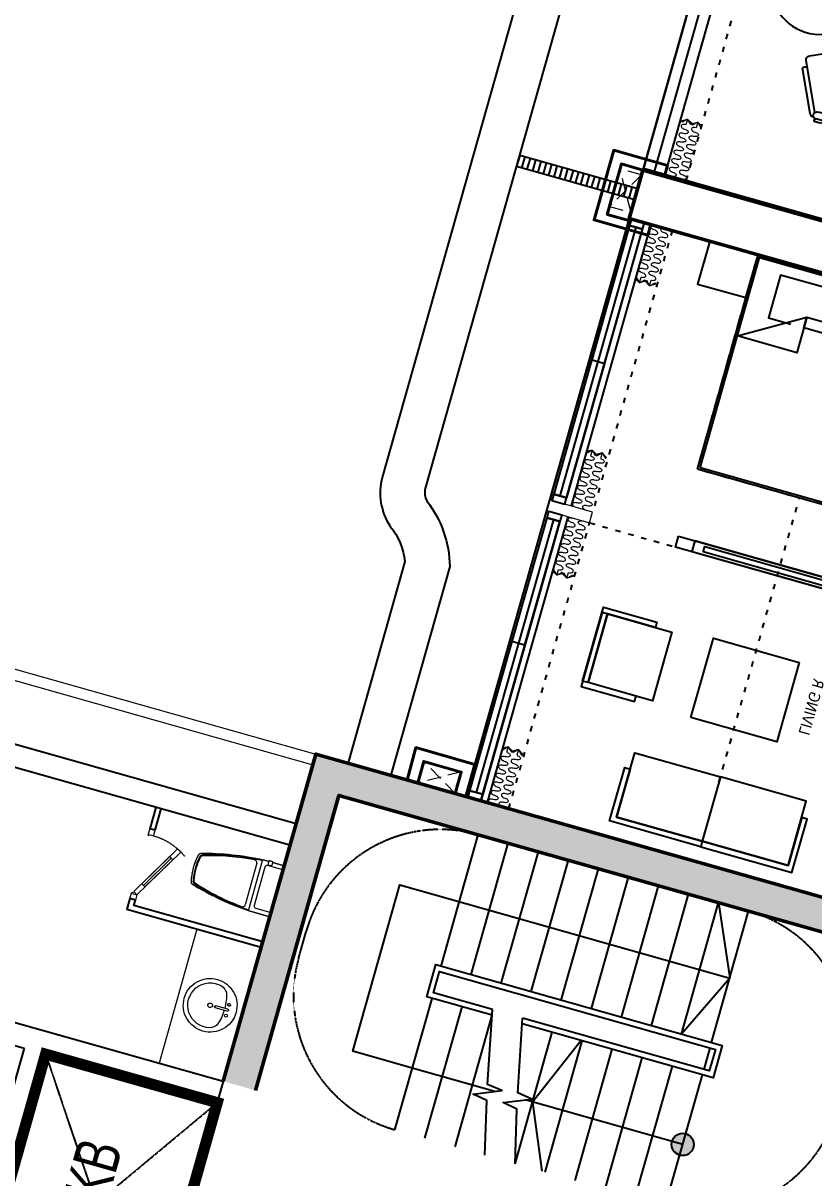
# Model space of a CAD drawing. Header units: millimetres. Extents: x -361679452 to 361242511, y -278557090 to 278849308.
# Drawn here: x 120664 to 127758, y 103381 to 113742 of the extents above; entities that cross this region are included whole.
import ezdxf
from ezdxf.enums import TextEntityAlignment as Align

# ---------------------------------------------------------------- set-up
doc = ezdxf.new("R2010")
doc.units = ezdxf.units.MM
doc.header["$MEASUREMENT"] = 0
for name, pattern in [('220126_HDN_HBA typical plan$0$HIDDEN', [0.375, 0.25, -0.125]), ('ACAD_ISO03W100', [30, 12, -18]), ('HIDDEN', [0.375, 0.25, -0.125]), ('Xref_NT1+NT2_MBDV Cot vach_220729$0$HIDDEN', [0.375, 0.25, -0.125])]:
    doc.linetypes.add(name, pattern=pattern)
for name, color, linetype in [('1VinaPVC-Text', 9, 'Continuous'), ('A-_FURN----_E-_N', 251, 'Continuous'), ('A-ANNO-ROOM', 50, 'Continuous'), ('A-WALL', 11, 'Continuous'), ('A-WALL-FNSH', 11, 'Continuous'), ('IDEA - dim', 251, 'Continuous'), ('KT-Khuat', 9, 'HIDDEN'), ('KT-Net manh', 139, 'Continuous'), ('KT-Tuong', 1, 'Continuous'), ('Xref_NT1+NT2_MBDV Cot vach_220729$0$A-FLOR-STRS-ARROW', 8, 'Continuous'), ('Xref_NT1+NT2_MBDV Cot vach_220729$0$ccu12-Hatch', 250, 'Continuous'), ('Xref_NT1+NT2_MBDV Cot vach_220729$0$ccu12-Thay', 7, 'Continuous'), ('Xref_NT1+NT2_MBDV Cot vach_220729$0$KT-Net manh', 139, 'Continuous'), ('Xref_NT1+NT2_MBDV Cot vach_220729$0$KT-Text', 7, 'Continuous'), ('Xref_NT1+NT2_MBDV Cot vach_220729$0$KT-Thay', 7, 'Continuous'), ('Xref_NT1+NT2_MBDV Cot vach_220729$0$KT-Tuong', 1, 'Continuous'), ('Xref_ST_MBDV Cot vach 30.7.2022$0$KT-Text', 7, 'Continuous')]:
    doc.layers.add(name, color=color, linetype=linetype)
for name, color, linetype, lineweight in [('bo dat CXCL', 92, 'Continuous', 18), ('CIC36 net manh', 8, 'Continuous', 9), ('D-building block', 8, 'Continuous', 13), ('HBA-Partition', 4, 'Continuous', 13), ('KT-lomo nuoc', 3, 'HIDDEN', 5), ('KT-Net cat', 1, 'Continuous', 40), ('KT-Net cot', 2, 'Continuous', 50), ('KT-Net thay', 7, 'Continuous', 15), ('KT-Noi thatwc', 49, 'Continuous', 9), ('NQH-A-FURN-IDEN', 43, 'Continuous', 9), ('Xref_NT1+NT2_MBDV Cot vach_220729$0$CUA', 37, 'Continuous', 13), ('Xref_NT1+NT2_MBDV Cot vach_220729$0$KT-Net cot vach', 6, 'Continuous', 50)]:
    doc.layers.add(name, color=color, linetype=linetype, lineweight=lineweight)
doc.styles.add('220126_HDN_HBA typical plan$0$211210_HDN_HBA_TYPICAL PLAN CORE OPT 1$0$HBA-Text', font='GOTHIC.TTF')
doc.styles.add('Tahoma', font='tahoma.ttf')
doc.styles.add('Xref_NT1+NT2_MBDV Cot vach_220729$0$Arial', font='arial.ttf', dxfattribs={"width": 0.7})

# ---------------------------------------------------------------- blocks, each defined once
blk = doc.blocks.new('A$C21AF0CCA')
at = {"layer": 'A-ANNO-ROOM', "insert": (1198, 815), "char_height": 600, "attachment_point": 2, "rotation": 0.1054, "style": '220126_HDN_HBA typical plan$0$211210_HDN_HBA_TYPICAL PLAN CORE OPT 1$0$HBA-Text'}
blk.add_mtext_dynamic_manual_height_columns('1-BR+', width=722857412.87, gutter_width=9766, heights=[0], dxfattribs=at)
blk = doc.blocks.new('Xref_NT1+NT2_MBDV Cot vach_220729$0$A$C6F5A0866')
at = {"layer": 'Xref_NT1+NT2_MBDV Cot vach_220729$0$ccu12-Hatch', "ltscale": 0.5}
h = blk.add_hatch(dxfattribs=at)
h.set_pattern_fill('1BETONG2-BOP', color=256, scale=50, angle=-9.22123, pattern_type=2)
h.set_pattern_definition([(40.778773, (-344030.4, 1051586.25), (348.967585, -88.43995), [37.5, -412.5]), (345.778773, (-344030.4, 1051586.25), (-8.2109, 382.353), [30, -330]), (91.230173, (-344001.3, 1051578.88), (340.75691, 293.91278), [31.8701, -350.57106]), (36.962973, (-344014.37, 1051684.96), (513.46257, -167.20103), [56.25, -618.75]), (87.414373, (-343971.6, 1051671), (539.3417, 405.87626), [47.80514, -525.8565]), (341.962973, (-344014.37, 1051684.96), (539.34137, 405.87668), [45, -495]), (11.778773, (-343969.02, 1051652.27), (262.33739, -246.534165), [37.5, -412.5]), (216.778773, (-343969.02, 1051652.27), (302.31138, -234.24147), [30, -330]), (62.230173, (-343947.16, 1051631.72), (440.52446, 91.85968), [31.8701, -350.57106]), (58.278773, (-344030.4, 1051586.25), (-53.364341, 157.777667), [0, -326, 0, -335, 0, -331.25]), (355.278773, (-344030.4, 1051586.25), (170.29976, 164.8925), [0, -191, 0, -318.5, 0, -126.25]), (318.278773, (-344140.45, 1051604.12), (261.654741, -53.903389), [0, -125, 0, -390, 0, -517.5]), (308.278773, (-344189.8, 1051612.13), (295.845573, 2.678777), [0, -162.5, 0, -259, 0, -367.5]), (305.778773, (-344030.4, 1051586.25), (172.3971, 124.239646), []), (305.778773, (-344020.58, 1051646.7), (172.3971, 124.239646), [])])
h.paths.add_polyline_path([(3150, 11325), (6200, 11325), (6200, 325), (5800, 325), (5800, 625), (5900, 625), (5900, 11025), (3150, 11025)])
h.paths.add_polyline_path([(4450, 325), (3250, 325), (3250, 625), (4450, 625)])
at = {"layer": 'Xref_NT1+NT2_MBDV Cot vach_220729$0$KT-Net manh'}
h = blk.add_hatch(color=256, dxfattribs=at)
edge = h.paths.add_edge_path(flags=0)
edge.add_arc((3725, 7205), 100, 360, 720)
h = blk.add_hatch(color=256, dxfattribs=at)
edge = h.paths.add_edge_path(flags=0)
edge.add_arc((3725, 7205), 100, 360, 720)
blk.add_hatch(color=256, dxfattribs=at).paths.add_polyline_path([(3694.1, 7109.9), (3755.9, 7109.9), (3805.9, 7146.2), (3825, 7205), (3805.9, 7263.8), (3755.9, 7300.1), (3694.1, 7300.1), (3644.1, 7263.8), (3625, 7205), (3644.1, 7146.2)], flags=0)
blk.add_hatch(color=256, dxfattribs=at).paths.add_polyline_path([(3694.1, 7109.9), (3755.9, 7109.9), (3805.9, 7146.2), (3825, 7205), (3805.9, 7263.8), (3755.9, 7300.1), (3694.1, 7300.1), (3644.1, 7263.8), (3625, 7205), (3644.1, 7146.2)], flags=0)
at = {"layer": 'Xref_NT1+NT2_MBDV Cot vach_220729$0$A-FLOR-STRS-ARROW', "elevation": 0}
for points in [[(3150, 8885.9), (3626.5, 9003.8), (3648.3, 9137.7), (3748.9, 8899.2), (3767.4, 9035.4), (4425, 9177.1)], [(3150, 8605), (3626.5, 8722.9), (3648.3, 8856.8), (3748.9, 8618.3), (3767.4, 8754.5), (4425, 8896.2)]]:
    blk.add_lwpolyline(points, dxfattribs=at)
at = {"layer": 'Xref_NT1+NT2_MBDV Cot vach_220729$0$KT-Net cot vach'}
for points in [[(3150, 11325), (6200, 11325), (6200, 325), (5800, 325)], [(3150, 11025), (5900, 11025), (5900, 625), (5800, 625)]]:
    blk.add_lwpolyline(points, dxfattribs=at)
at = {"layer": 'Xref_NT1+NT2_MBDV Cot vach_220729$0$KT-Net manh'}
blk.add_line((3644.1, 7263.8, 0), (3625, 7205, 0), dxfattribs=at)
blk.add_line((3644.1, 7263.8, 0), (3625, 7205, 0), dxfattribs=at)
at = {"layer": 'Xref_NT1+NT2_MBDV Cot vach_220729$0$KT-Net manh', "linetype": 'Xref_NT1+NT2_MBDV Cot vach_220729$0$HIDDEN'}
blk.add_lwpolyline([(3150, 9725, -0.4141313), (4399.7, 10975), (4650.3, 10975, -0.4141313), (5900, 9725, -1.0000292)], format="xyb", dxfattribs=at)
at = {"layer": 'Xref_NT1+NT2_MBDV Cot vach_220729$0$KT-Net manh', "elevation": 0}
for points in [[(3725, 8955.9), (3725, 9605), (3725, 9705), (3725, 10280), (5275, 10280), (5275, 7205)], [(4375, 8334.2), (3725, 8605), (3150, 8355)], [(3725, 7205), (3725, 8675)], [(5900, 7485), (5275, 7205), (4675, 7485)]]:
    blk.add_lwpolyline(points, dxfattribs=at)
at = {"layer": 'Xref_NT1+NT2_MBDV Cot vach_220729$0$KT-Net manh', "linetype": 'Xref_NT1+NT2_MBDV Cot vach_220729$0$HIDDEN', "elevation": 0}
blk.add_lwpolyline([(3150, 7205, 0.4141313), (4399.7, 5955), (4650.3, 5955, 0.4141313), (5900, 7205, 1.0000292)], format="xyb", dxfattribs=at)
at = {"layer": 'Xref_NT1+NT2_MBDV Cot vach_220729$0$KT-Net manh'}
blk.add_circle((3725, 7205, 0), 100, dxfattribs=at)
blk.add_circle((3725, 7205, 0), 100, dxfattribs=at)
at = {"layer": 'Xref_NT1+NT2_MBDV Cot vach_220729$0$KT-Thay', "extrusion": (1.28361e-08, 3.72499e-11, 1)}
for p, q in [((3150, 9725), (4375, 9725, 0)), ((4675, 9725, 0), (5900, 9725)), ((3150, 9445, 0), (4375, 9445, 0)), ((4675, 9445, 0), (5900, 9445, 0)), ((3150, 9165, 0), (4375, 9165, 0)), ((4675, 9165, 0), (5900, 9165, 0)), ((4675, 8885, 0), (5900, 8885, 0)), ((3150, 8605, 0), (4375, 8605, 0)), ((4675, 8605, 0), (5900, 8605, 0)), ((3150, 8325, 0), (4375, 8325, 0)), ((4675, 8325, 0), (5900, 8325, 0)), ((3150, 8045, 0), (4375, 8045, 0)), ((4675, 8045, 0), (5900, 8045, 0)), ((3150, 7765, 0), (4375, 7765, 0)), ((4675, 7765, 0), (5900, 7765, 0)), ((3150, 7485, 0), (4375, 7485, 0)), ((4675, 7485, 0), (5900, 7485, 0)), ((3150, 7205, 0), (4375, 7205, 0)), ((4675, 7205, 0), (5900, 7205, 0))]:
    blk.add_line(p, q, dxfattribs=at)
at = {"layer": 'Xref_NT1+NT2_MBDV Cot vach_220729$0$KT-Thay'}
blk.add_line((4625, 7205, 0), (4425, 7205, 0), dxfattribs=at)
at = {"layer": 'Xref_NT1+NT2_MBDV Cot vach_220729$0$KT-Thay', "elevation": 0}
for points in [[(4375, 9165.9), (4375, 9775), (4675, 9775), (4675, 7105), (4375, 7105), (4375, 8885)], [(4425, 9177.1), (4425, 9725), (4625, 9725), (4625, 7155), (4425, 7155), (4425, 8896.2)]]:
    blk.add_lwpolyline(points, dxfattribs=at)
blk = doc.blocks.new('*U57')
for points in [[(397, -484), (464, -466), (394, -466)], [(483, -399), (465, -396), (464, -466)]]:
    blk.add_hatch(color=256).paths.add_polyline_path(points)
blk.add_line((464, -466), (417, -419))
for points in [[(397, -484), (464, -466), (394, -466)], [(483, -399), (465, -396), (464, -466)]]:
    blk.add_lwpolyline(points, close=True)
for centre in [(17, -17), (86, -88), (155, -157), (225, -227), (294, -297), (364, -367)]:
    blk.add_ellipse(centre, major_axis=(34.5, 32), ratio=0.523888, start_param=4.73172, end_param=7.873313)
at = {"extrusion": (0, 0, -1)}
for centre in [(52, -52), (121, -123), (190, -192), (260, -262), (329, -332), (399, -402)]:
    blk.add_ellipse(centre, major_axis=(-32.1, -34.4), ratio=0.523888, start_param=4.73172, end_param=7.873313, dxfattribs=at)
blk = doc.blocks.new('*U56')
at = {"layer": 'A-_FURN----_E-_N', "linetype": 'Continuous'}
for points in [[(-900, 600), (-900, 1000), (-1350, 1000), (-1350, 600)], [(-900, -1000), (-900, 1000), (900, 1000), (900, -1000)], [(-880, -980), (-880, 980), (880, 980), (880, -980)], [(1350, 600), (1350, 1000), (900, 1000), (900, 600)]]:
    blk.add_lwpolyline(points, close=True, dxfattribs=at)
at = {"layer": 'A-_FURN----_E-_N', "linetype": '220126_HDN_HBA typical plan$0$HIDDEN', "ltscale": 500}
blk.add_lwpolyline([(-900, -1000), (-900, 1000), (900, 1000), (900, -1000)], close=True, dxfattribs=at)
at = {"layer": 'A-_FURN----_E-_N', "linetype": 'Continuous'}
for points in [[(-55, 580), (-55, 880), (-656, 880), (-656, 480), (-448, 480)], [(646, 580), (646, 880), (45, 880), (45, 580)], [(-880, 249), (-326, 580), (880, 580), (880, 480), (-326, 480), (-326, 580), (-326, 249), (-880, 249)]]:
    blk.add_lwpolyline(points, dxfattribs=at)
blk = doc.blocks.new('30')
at = {"layer": 'A-WALL-FNSH', "color": 5}
for points in [[(-5390, -9580), (-5390, -9460), (-5450, -9460), (-5450, -9580)], [(-2885, -9460), (-5390, -9460), (-5390, -9580), (-2885, -9580)], [(-4138, -9520), (-5390, -9520), (-5390, -9580), (-4138, -9580)], [(-4138, -9460), (-2885, -9460), (-2885, -9520), (-4138, -9520)], [(-2825, -9580), (-2825, -9460), (-2885, -9460), (-2885, -9580)], [(-2725, -9580), (-2725, -9460), (-2665, -9460), (-2665, -9580)], [(-2665, -9460), (-120, -9460), (-120, -9580), (-2665, -9580)], [(-1513, -9460), (-2665, -9460), (-2665, -9520), (-1513, -9520)], [(-1513, -9520), (-120, -9520), (-120, -9580), (-1513, -9580)], [(-120, -9580), (-120, -9460), (-60, -9460), (-60, -9580)]]:
    blk.add_lwpolyline(points, close=True, dxfattribs=at)
for points in [[(-5450, -9460), (-2885, -9460)], [(-60, -9460), (-2665, -9460)]]:
    blk.add_lwpolyline(points, dxfattribs=at)
at = {"layer": 'HBA-Partition'}
blk.add_lwpolyline([(-2725, -9200), (-2825, -9200), (-2825, -9600), (-2725, -9600)], close=True, dxfattribs=at)
at = {"layer": 'IDEA - dim'}
for p, q in [((-5451, -9400), (-2825, -9400)), ((-60, -9400), (-2725, -9400)), ((-5451, -9600), (-2825, -9600)), ((-60, -9600), (-2725, -9600))]:
    blk.add_line(p, q, dxfattribs=at)
for points in [[(-2825, -8400), (-2825, -6600), (-2725, -6600), (-2725, -8400)], [(-698, -6650), (-250, -6650), (-250, -7450), (-200, -7450), (-200, -6600), (-698, -6600)], [(-250, -6650), (-850, -6650), (-850, -7450), (-250, -7450)], [(-2725, -6753), (-2825, -6753), (-2825, -8248), (-2725, -8248)], [(-2750, -8148), (-2800, -8148), (-2800, -6853), (-2750, -6853)], [(-1291, -7850), (-2031, -7850), (-2031, -7050), (-1291, -7050)], [(-250, -8250), (-850, -8250), (-850, -7450), (-250, -7450)], [(-698, -8250), (-250, -8250), (-250, -7450), (-200, -7450), (-200, -8300), (-698, -8300)], [(-1981, -8824), (-1981, -8224), (-1341, -8224), (-1341, -8824)], [(-1981, -8376), (-1981, -8824), (-1341, -8824), (-1341, -8874), (-2031, -8874), (-2031, -8376)], [(-1341, -8376), (-1341, -8824), (-1981, -8824), (-1981, -8874), (-1291, -8874), (-1291, -8376)]]:
    blk.add_lwpolyline(points, close=True, dxfattribs=at)
at = {"layer": 'KT-Net cot'}
blk.add_lwpolyline([(-5900, -6600), (-5450, -6600), (-5450, -9600), (-5900, -9600)], close=True, dxfattribs=at)
at = {"layer": 'KT-Net manh', "linetype": 'ACAD_ISO03W100', "ltscale": 4}
for p, q in [((-800, -7450), (-3450, -7450)), ((-2725, -9200), (-2725, -8400)), ((-5451, -9200), (-2825, -9200)), ((-60, -9200), (-2725, -9200))]:
    blk.add_line(p, q, dxfattribs=at)
at = {"layer": 'KT-Tuong'}
blk.add_lwpolyline([(-60, 0), (-60, -9600)], dxfattribs=at)
at = {"layer": 'CIC36 net manh', "color": 8, "extrusion": (0, 0, -1), "xscale": 0.81000000001126, "yscale": 0.81000000001126, "zscale": -0.8100000000112602, "rotation": 225.1232012033263}
for p in [(5450, -9261), (2724, -9261), (5451, -9356), (2724, -9356)]:
    blk.add_blockref('*U57', p, dxfattribs=at)
at = {"layer": 'CIC36 net manh', "color": 8, "xscale": 0.8100000000112606, "yscale": 0.8100000000112606, "zscale": 0.8100000000112606, "rotation": 225.1232012046196}
for p in [(-2826, -9261), (-61, -9261), (-2826, -9356), (-61, -9356)]:
    blk.add_blockref('*U57', p, dxfattribs=at)
at = {"layer": 'IDEA - dim', "rotation": 90}
blk.add_blockref('*U56', (-4450, -7500), dxfattribs=at)
at = {"layer": '1VinaPVC-Text', "style": 'Tahoma', "text_generation_flag": 4}
blk.add_text('LIVING R', height=100, rotation=180, dxfattribs=at).set_placement((-1418, -6885))
blk = doc.blocks.new('Louvre')
for p, q in [((-390, 976, 0), (-295, 1009, 0)), ((-374, 929, 0), (-279, 961, 0)), ((-357, 881, 0), (-263, 914, 0)), ((-341, 834, 0), (-246, 867, 0)), ((-325, 787, 0), (-230, 820, 0)), ((-308, 740, 0), (-214, 772, 0)), ((-292, 692, 0), (-197, 725, 0)), ((-276, 645, 0), (-181, 678, 0)), ((-260, 598, 0), (-165, 631, 0)), ((-243, 551, 0), (-148, 583, 0)), ((-227, 503, 0), (-132, 536, 0)), ((-211, 456, 0), (-116, 489, 0)), ((-194, 409, 0), (-99, 442, 0)), ((-178, 362, 0), (-83, 394, 0)), ((-162, 314, 0), (-67, 347, 0)), ((-145, 267, 0), (-50, 300, 0)), ((-129, 220, 0), (-34, 253, 0)), ((-113, 172, 0), (-18, 205, 0)), ((-96, 125, 0), (-1, 158, 0)), ((-80, 78, 0), (15, 111, 0)), ((-64, 31, 0), (31, 63, 0)), ((-47, -17, 0), (48, 16, 0))]:
    blk.add_line(p, q)
at = {"elevation": 0}
blk.add_lwpolyline([(48, 16), (-311, 1056), (-406, 1023), (-47, -17)], close=True, dxfattribs=at)
blk = doc.blocks.new('CH12')
for p, q in [((-312, -149), (-312, -572)), ((-268, -149), (-268, -640)), ((268, -640), (268, -149)), ((312, -572), (312, -149)), ((-232, -675), (232, -675))]:
    blk.add_line(p, q)
for centre, radius, start, end in [((-274, -77), 13.4, 116.2506, 296.2506), ((-253, -119), 33.5, 116.2506, 296.2506), ((0, -632), 632, 63.7494, 116.2506), ((0, -632), 605, 63.7494, 116.2506), ((0, -632), 538, 63.7494, 116.2506), ((253, -119), 33.5, 243.7494, 63.7494), ((274, -77), 13.4, 243.7494, 63.7494), ((-268, -149), 44.6, 111.9391, 180), ((268, -149), 44.6, 0, 68.0609), ((-290, -550), 31.6, 225, 315), ((-232, -640), 35.7, 180, 270), ((232, -640), 35.7, 270, 0), ((290, -550), 31.6, 225, 315)]:
    blk.add_arc(centre, radius, start, end)
blk = doc.blocks.new('stdo')
at = {"layer": 'A-WALL-FNSH', "color": 5}
for p, q in [((125, -1100), (4135, -1100)), ((125, -1200), (4135, -1200))]:
    blk.add_line(p, q, dxfattribs=at)
blk.add_lwpolyline([(125, -1300), (4135, -1300)], dxfattribs=at)
at = {"layer": 'IDEA - dim', "extrusion": (-1.10182e-08, -3.98057e-09, 1)}
blk.add_circle((2128, -2177, 0), 436, dxfattribs=at)
at = {"layer": 'KT-Net manh'}
blk.add_lwpolyline([(3435, -10515), (4135, -10515), (4135, -1100), (4150, -1100)], dxfattribs=at)
at = {"layer": 'KT-Net manh', "linetype": 'ACAD_ISO03W100', "ltscale": 4}
blk.add_lwpolyline([(125, -1300), (4135, -1300), (4135, -1500), (125, -1500)], close=True, dxfattribs=at)
at = {"layer": 'KT-Tuong'}
blk.add_lwpolyline([(4150, -1100), (4150, -4100), (4290, -4100), (4290, -7700), (4150, -7700), (4150, -10700)], dxfattribs=at)
at = {"layer": 'CIC36 net manh', "color": 8, "xscale": 0.8100000000112604, "yscale": 0.8100000000112604, "zscale": 0.8100000000112604, "rotation": 225.123201203973}
for p in [(4134, -1361), (4134, -1456)]:
    blk.add_blockref('*U57', p, dxfattribs=at)
at = {"layer": 'IDEA - dim', "extrusion": (-1.10182e-08, -3.98057e-09, 1), "xscale": 0.9698671062557886, "yscale": 0.9698671062557886, "zscale": 0.9698671062557886, "rotation": 244.8546697310385}
blk.add_blockref('CH12', (3255, -2740, 0), dxfattribs=at)
blk = doc.blocks.new('XI BET - 540 x 360mm-349537-MẶT BẰNG TẦNG 01')
at = {"layer": 'NQH-A-FURN-IDEN', "color": 32}
for p, q in [((227, 9), (-228, 9)), ((-228, 9), (227, 9)), ((-199, 9), (-199, -132)), ((198, -132), (198, 9)), ((-246, -103), (-246, -124)), ((-246, -124), (-246, -103)), ((-238, -1), (-238, -94)), ((-238, -94), (-238, -1)), ((-216, -94), (-237, -94)), ((-207, -124), (-207, -103)), ((237, -181), (237, -1)), ((237, -1), (237, -181)), ((-238, -133), (-238, -181)), ((-238, -181), (-238, -133)), ((-237, -133), (-216, -133)), ((-228, -191), (229, -191)), ((-179, -152), (178, -152)), ((-194, -230), (194, -230))]:
    blk.add_line(p, q, dxfattribs=at)
for centre, radius, start, end in [((-228, -1), 10, 90, 180), ((-228, -1), 10, 90, 180), ((227, -1), 10, 360, 90), ((227, -1), 10, 360, 90), ((-237, -103), 9, 96.3794, 180), ((-237, -103), 9, 96.3794, 180), ((-216, -103), 9, 360, 90), ((-237, -124), 9, 180, 263.6206), ((-237, -124), 9, 180, 263.6206), ((2274, -41), 2515, 183.2067, 196.1242), ((2274, -41), 2515, 183.2067, 196.1242), ((-228, -181), 10, 180, 261.264), ((1871, -86), 2103, 182.8743, 197.6554), ((-216, -124), 9, 270, 360), ((-179, -132), 20, 180, 270), ((-1871, -86), 2103, 342.3446, 357.1226), ((-2274, -41), 2515, 343.8727, 356.7933), ((-2274, -41), 2515, 343.8727, 356.7933), ((178, -132), 20, 270, 0), ((227, -181), 10, 270, 0), ((-194, -253), 22.5, 90, 184.6245), ((1871, -86), 2095, 184.6245, 197.5277), ((-1871, -86), 2095, 342.464, 355.3754), ((194, -253), 22.5, 355.3754, 90), ((-111, -717), 22.5, 197.6554, 257.5059), ((-105, -710), 22.5, 197.5277, 258.1005), ((105, -710), 22.5, 281.7373, 342.464), ((111, -717), 22.5, 282.4941, 342.3446), ((-121, -733), 22.5, 196.1242, 256.8994), ((-121, -733), 22.5, 196.1242, 256.8994), ((0, -212), 557, 256.8994, 283.0378), ((0, -212), 557, 256.8994, 283.0378), ((0, -215), 536, 257.5059, 282.4941), ((1, -209), 535, 258.1005, 281.7373), ((121, -733), 22.5, 283.0378, 343.8727), ((121, -733), 22.5, 283.0378, 343.8727)]:
    blk.add_arc(centre, radius, start, end, dxfattribs=at)
at = {"layer": 'NQH-A-FURN-IDEN'}
for centre, radius, start, end in [((-228, -1), 10, 90, 135), ((227, -1), 10, 45, 90), ((-237, -103), 9, 96.3794, 159.7289), ((2274, -41), 2515, 187.0817, 188.2304), ((-2274, -41), 2515, 351.7684, 352.9173), ((2274, -41), 2515, 191.1005, 192.2492), ((-2274, -41), 2515, 347.7486, 348.8976), ((0, -212), 557, 264.739, 267.0661), ((0, -212), 557, 272.8711, 275.1982)]:
    blk.add_arc(centre, radius, start, end, dxfattribs=at)
blk = doc.blocks.new('Sink - Vanity - Round - Basin-6371507-MẶT BẰNG TẦNG 01')
at = {"layer": 'KT-Noi thatwc'}
for p, q in [((87, 247), (87, 136)), ((106, 247), (106, 136))]:
    blk.add_line(p, q, dxfattribs=at)
for centre, radius, start, end in [((97, 85), 241, 0, 180), ((97, -233), 452, 91.2067, 109.2086), ((46, 247), 12.7, 0, 180), ((46, 247), 12.7, 180, 0), ((97, 247), 9.52, 0, 180), ((97, -233), 452, 70.7914, 88.7933), ((147, 247), 12.7, 0, 180), ((147, 247), 12.7, 180, 0), ((97, 85), 201, 165.3071, 14.6929), ((1, 104), 105, 120.7927, 162.1904), ((97, 85), 20.6, 0, 180), ((97, 136), 9.52, 180, 0), ((192, 104), 105, 17.8096, 59.2073), ((97, 85), 241, 180, 0), ((97, 85), 20.6, 180, 0)]:
    blk.add_arc(centre, radius, start, end, dxfattribs=at)
blk = doc.blocks.new('*U160')
blk.add_line((147, 33), (450, 208))
for points in [[(50, 0), (526, 275), (546, 240), (70, -35)], [(137, 50), (157, 15), (460, 190), (440, 225)], [(0, -50), (60, -50), (60, -40), (50, -40), (50, 0), (0, 0)], [(650, -50), (590, -50), (590, -40), (600, -40), (600, 0), (650, 0)]]:
    blk.add_lwpolyline(points, close=True)
at = {"linetype": 'Xref_NT1+NT2_MBDV Cot vach_220729$0$HIDDEN'}
blk.add_arc((50, 0), 550, 0, 35.0495, dxfattribs=at)
blk = doc.blocks.new('A$C777A4B07')
at = {"layer": 'A-WALL', "elevation": 0}
for points in [[(1931, 996), (1877, 803)], [(1925, 790), (1980, 982)], [(1700, 178), (1673, 82), (2877, -259)], [(2891, -211), (1735, 116), (1748, 164)]]:
    blk.add_lwpolyline(points, dxfattribs=at)
at = {"layer": 'NQH-A-FURN-IDEN', "color": 32, "extrusion": (-5.1359e-06, -1.60012e-06, 1), "elevation": 0}
blk.add_lwpolyline([(1961, -1299), (2055, -1325), (2537, -1461), (2877, -259), (2300, -96)], close=True, dxfattribs=at)
at = {"layer": 'Xref_ST_MBDV Cot vach 30.7.2022$0$KT-Text', "elevation": 0}
for points in [[(1925, 790), (1877, 803)], [(1748, 164), (1700, 178)]]:
    blk.add_lwpolyline(points, dxfattribs=at)
at = {"layer": 'NQH-A-FURN-IDEN', "color": 32, "rotation": 254.3513592771618}
blk.add_blockref('XI BET - 540 x 360mm-349537-MẶT BẰNG TẦNG 01', (3008, 246, 0), dxfattribs=at)
at = {"layer": 'NQH-A-FURN-IDEN', "color": 32, "extrusion": (3.53894e-06, -4.05138e-06, 1), "xscale": -0.9999999999999996, "rotation": 254.2212229883467}
blk.add_blockref('Sink - Vanity - Round - Basin-6371507-MẶT BẰNG TẦNG 01', (2311, -850, 0), dxfattribs=at)
at = {"layer": 'Xref_NT1+NT2_MBDV Cot vach_220729$0$CUA', "xscale": -1, "rotation": 254.2213025328823}
blk.add_blockref('*U160', (1748, 164, 0), dxfattribs=at)
blk = doc.blocks.new('PCCCCC')
at = {"layer": 'bo dat CXCL'}
for p, q in [((-38130, -43797, 0), (-34393, -44853, 0)), ((-38149, -43895, 0), (-34420, -44949, 0))]:
    blk.add_line(p, q, dxfattribs=at)
at = {"layer": 'D-building block', "color": 2, "const_width": 100, "elevation": 0}
blk.add_lwpolyline([(-37496, -49951), (-35956, -50386), (-35276, -47980), (-36816, -47545)], close=True, dxfattribs=at)
at = {"layer": 'KT-Khuat', "ltscale": 5}
for p, q in [((-36816, -47545, 0), (-35911, -50228, 0)), ((-37451, -49792, 0), (-35276, -47980, 0))]:
    blk.add_line(p, q, dxfattribs=at)
at = {"layer": 'KT-Tuong'}
blk.add_line((-36816, -47545, 0), (-37496, -49951, 0), dxfattribs=at)
at = {"layer": 'KT-Tuong', "elevation": 0}
blk.add_lwpolyline([(-37009, -47491), (-37744, -50089)], dxfattribs=at)
at = {"layer": 'Xref_NT1+NT2_MBDV Cot vach_220729$0$KT-Tuong'}
for p, q in [((-34569, -45479, 0), (-38258, -44436, 0)), ((-34624, -45671, 0), (-38809, -44488, 0)), ((-38917, -46744, 0), (-35222, -47788, 0)), ((-38067, -47192, 0), (-37009, -47491, 0)), ((-36816, -47545, 0), (-35276, -47980, 0))]:
    blk.add_line(p, q, dxfattribs=at)
at = {"layer": 'A-WALL'}
blk.add_blockref('A$C777A4B07', (-37759, -46327, 0), dxfattribs=at)
at = {"layer": 'Xref_NT1+NT2_MBDV Cot vach_220729$0$KT-Text', "extrusion": (-2.27976e-08, -7.84266e-08, 1), "style": 'Xref_NT1+NT2_MBDV Cot vach_220729$0$Arial', "width": 0.7}
blk.add_text('THKB', height=400, rotation=74.2212, dxfattribs=at).set_placement((-36265, -48885, 0), align=Align.CENTER)
blk = doc.blocks.new('*U194')
at = {"layer": 'KT-lomo nuoc', "ltscale": 500}
for p, q in [((-313, -157), (-90, 179)), ((-403, 22), (0, 0))]:
    blk.add_line(p, q, dxfattribs=at)
blk.add_lwpolyline([(-313, -157), (-403, 22), (-90, 179), (0, 0)], close=True, dxfattribs=at)
blk = doc.blocks.new('*U195')
at = {"layer": 'KT-lomo nuoc', "ltscale": 500}
for p, q in [((-179, -90), (-157, 313)), ((-336, 223), (0, 0))]:
    blk.add_line(p, q, dxfattribs=at)
blk.add_lwpolyline([(-179, -90), (-336, 223), (-157, 313), (0, 0)], close=True, dxfattribs=at)
blk = doc.blocks.new('CTN TB 33-35')
at = {"layer": 'KT-Net cat', "elevation": 0}
for points in [[(-31265, -39668), (-31238, -39573), (-31719, -39436), (-31896, -40061), (-31414, -40197), (-31387, -40101)], [(-31585, -40066), (-31457, -39614), (-31650, -39559), (-31778, -40012), (-31585, -40066)], [(-33573, -45086), (-33494, -44795), (-32964, -44945), (-33045, -45234)], [(-33476, -45112), (-33424, -44919), (-33087, -45014), (-33142, -45206)]]:
    blk.add_lwpolyline(points, dxfattribs=at)
at = {"layer": 'KT-lomo nuoc', "linetype": 'HIDDEN', "xscale": -0.9999999999999997, "rotation": 10.8976534755902}
for name, p in [('*U195', (-31757, -39939, 0)), ('*U194', (-33478, -45111, 0))]:
    blk.add_blockref(name, p, dxfattribs=at)

msp = doc.modelspace()

# ---------------------------------------------------------------- linework, layer by layer
at = {"layer": 'Xref_NT1+NT2_MBDV Cot vach_220729$0$ccu12-Thay'}
msp.add_line((137419.8, 156088.5, 0), (124271.7, 109565, 0), dxfattribs=at)
at = {"layer": 'Xref_NT1+NT2_MBDV Cot vach_220729$0$ccu12-Thay', "elevation": 0}
for points in [[(138985.2, 85871.8), (152052.7, 132116.7, 0.0246876), (152344.7, 133393.1, 0.0868938), (152346.5, 134120), (151856.2, 136121), (147138.1, 155605.6, 0.771545), (138472.8, 155769.7), (124638.5, 106818)], [(137039.6, 156214), (123884.3, 109665.1, 0.2111738), (123956.6, 109226.6, -0.1470455), (124088.1, 108910.5), (123581.3, 107116.7)], [(124271.7, 109565, 0.1897824), (124285.1, 109456.1, -0.1613035), (124491.2, 108865.6), (123966.3, 107007.9)], [(123276.1, 107138.4), (123276.1, 107138.4), (122450.1, 104215), (119957.9, 95395.3), (121305.1, 95014.7), (119006.4, 86879.6, 0.5291999), (123213.1, 81810.1), (135521.6, 82977, 0.3082121), (138985.2, 85871.8)]]:
    msp.add_lwpolyline(points, format="xyb", dxfattribs=at)

# ---------------------------------------------------------------- block references
at = {"layer": 'A-ANNO-ROOM'}
for p in [(-193366.6, 192838, 0), (-194725.1, 187914.8, 0), (-204628.5, 156603.4, 0)]:
    msp.add_blockref('A$C21AF0CCA', p, dxfattribs=at)
at = {"layer": 'KT-Net manh', "extrusion": (-2.29644e-08, -8.12692e-08, 1), "rotation": 55.16779549648923}
msp.add_blockref('Louvre', (126162.9, 112206.5, -0.2), dxfattribs=at)
at = {"layer": 'KT-Net thay'}
msp.add_blockref('PCCCCC', (157681.5, 152036.7, 0), dxfattribs=at)
at = {"layer": 'KT-Tuong', "rotation": 254.2212141373278}
msp.add_blockref('30', (133858.1, 104134.8, 0), dxfattribs=at)
msp.add_blockref('30', (133858.1, 104134.8, 0), dxfattribs=at)
at = {"layer": 'Xref_NT1+NT2_MBDV Cot vach_220729$0$KT-Net manh', "rotation": 74.22122668239332}
msp.add_blockref('Xref_NT1+NT2_MBDV Cot vach_220729$0$A$C6F5A0866', (132501.3, 98137.8, 0), dxfattribs=at)

# ---------------------------------------------------------------- next in the draw order: block references
at = {"layer": 'IDEA - dim', "xscale": -1, "rotation": 74.22121413925727}
msp.add_blockref('stdo', (126294.2, 116715.7, 0), dxfattribs=at)

# ---------------------------------------------------------------- next in the draw order: block references
msp.add_blockref('CTN TB 33-35', (157681.5, 152036.7, 0))

doc.saveas('drawing.dxf')
